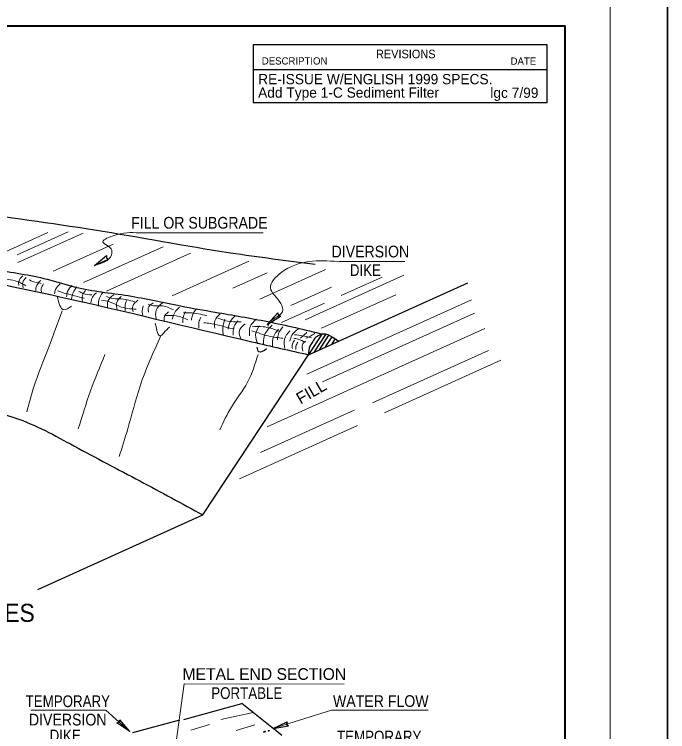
# Model space of a CAD drawing. Extents: x -59 to 313, y 57 to 341.
# Drawn here: x 240.2 to 312.6, y 214 to 293.5 of the extents above; entities that cross this region are included whole.
import ezdxf
from ezdxf.enums import TextEntityAlignment as Align

# ---------------------------------------------------------------- set-up
doc = ezdxf.new("R2010")
doc.units = 0
doc.header["$LTSCALE"] = 0.52
doc.layers.add('1', color=7, linetype='Continuous', lineweight=13)
doc.layers.add('25', color=7, linetype='Continuous', lineweight=25)

msp = doc.modelspace()

# ---------------------------------------------------------------- linework, layer by layer
at = {"layer": '1'}
for p, q in [((306.279, 74.7578), (306.279, 304.7669)), ((236.9794, 266.2362), (243.8968, 269.3557)), ((240.4613, 266.8698), (246.1202, 269.4216)), ((240.5668, 266.0251), (247.8039, 269.2887)), ((254.02, 269.3186), (267.7527, 269.3186)), ((244.4708, 265.0748), (251.1251, 268.0756)), ((247.8472, 263.8077), (256.6764, 267.7893)), ((250.3794, 262.8574), (259.6952, 267.0584)), ((257.6597, 262.3295), (266.195, 266.1785)), ((276.1243, 266.1534), (283.4798, 266.1534)), ((264.4125, 263.1742), (268.1936, 264.8793)), ((267.392, 261.957), (274.6772, 265.2423)), ((272.4314, 259.6898), (283.3704, 264.6227)), ((276.434, 262.3677), (280.9839, 264.4195)), ((270.8487, 261.2737), (275.3452, 263.3013)), ((274.2251, 258.7395), (282.4802, 262.4622)), ((272.5975, 253.6425), (290.8942, 261.8935)), ((269.7936, 259.3731), (274.5788, 261.531)), ((274.3436, 252.8088), (291.2108, 260.4153)), ((268.2203, 247.8348), (292.3714, 258.7258)), ((279.8815, 250.4896), (292.7548, 256.2948)), ((281.2237, 249.376), (294.1346, 255.1983)), ((267.4604, 244.9569), (277.8732, 249.6526)), ((265.1511, 242.0567), (278.2328, 247.9559)), ((263.0593, 215.3833), (266.6517, 216.1471)), ((259.7357, 214.2091), (261.8101, 214.8433)), ((264.7768, 214.1652), (266.8512, 214.7995))]:
    msp.add_line(p, q, dxfattribs=at)
at = {"layer": '1', "lineweight": 40}
for p in [(-23.7344, 292.2668), (301.2784, 87.2585)]:
    msp.add_line(p, (301.2784, 292.2668), dxfattribs=at)
at = {"layer": '1', "lineweight": 25}
for p, q in [((249.0553, 265.7122), (250.3814, 266.8059)), ((249.0553, 265.7122), (250.6273, 266.4077)), ((268.2253, 259.1802), (269.3841, 260.4499)), ((268.2253, 259.1802), (269.6836, 260.0903)), ((272.8743, 255.8582), (274.3245, 258.091)), ((273.4541, 256.1196), (274.7185, 258.0665)), ((274.0137, 256.3719), (275.0515, 257.97)), ((274.6952, 256.6793), (275.4144, 257.7866)), ((275.4367, 257.0137), (275.7714, 257.5292)), ((242.7883, 229.7968), (261.0851, 238.0478)), ((258.9763, 215.3983), (265.4, 217.1434)), ((268.9063, 214.3522), (265.4, 217.1434)), ((252.9685, 214.0468), (251.5422, 215.0064)), ((252.9685, 214.0468), (251.8539, 215.3555)), ((253.2945, 213.9358), (258.538, 215.3545)), ((268.8722, 214.3889), (270.4298, 215.1159)), ((269.822, 213.6234), (268.7929, 214.4426)), ((268.8722, 214.3889), (270.5682, 214.6689))]:
    msp.add_line(p, q, dxfattribs=at)
at = {"layer": '1', "lineweight": 35}
msp.add_lwpolyline([(-59.4558, 57.1088), (312.6394, 57.1088), (312.6394, 341.4625), (-59.4558, 341.4625)], close=True, dxfattribs=at)
at = {"layer": '1', "lineweight": 25}
for points in [[(250.3814, 266.8059), (250.3935, 266.5355), (250.6273, 266.4077)], [(261.0851, 238.0478), (272.7827, 255.8168), (290.4722, 263.794)], [(269.3841, 260.4499), (269.4342, 260.1839), (269.6836, 260.0903)], [(251.5422, 215.0064), (251.7979, 215.095), (251.8539, 215.3555)], [(270.4298, 215.1159), (270.3739, 214.8512), (270.5682, 214.6689)]]:
    msp.add_lwpolyline(points, dxfattribs=at)
at = {"layer": '1'}
for points in [[(257.9256, 211.5611), (258.9906, 219.3237), (276.7608, 219.308)], [(252.9088, 214.083), (250.3222, 216.4059), (242.0121, 216.4059)], [(268.8561, 214.3922), (275.3603, 216.4052), (286.0822, 216.4052)]]:
    msp.add_lwpolyline(points, dxfattribs=at)
for centre, major_axis, ratio in [((267.9168, 214.0289), (0.0962, 0.0178), 0.568887), ((268.3945, 214.1328), (0.0642, 0.0119), 0.569224)]:
    msp.add_ellipse(centre, major_axis=major_axis, ratio=ratio, dxfattribs=at)
at = {"layer": '1', "lineweight": 25}
for points in [[(205.9993, 275.7782), (218.7662, 274.0888), (234.4875, 271.7658), (249.0482, 269.654), (264.1363, 267.1199), (273.5269, 265.8528)], [(202.5327, 272.0061), (209.5191, 270.2305), (217.9471, 268.4549), (231.0327, 265.3476), (245.2272, 262.2403), (266.5189, 257.2465), (272.8399, 255.8037)], [(205.6378, 269.5647), (208.9647, 268.122), (212.4023, 265.7915), (215.951, 263.461), (221.9393, 258.4672), (227.8167, 254.2502), (232.5852, 251.8087), (234.4704, 250.6989), (240.2369, 248.8124), (246.7797, 245.7051), (254.0987, 241.821), (261.0851, 238.0478)], [(216.1399, 269.85), (219.9695, 269.2403), (224.3212, 268.1951), (228.4118, 266.9758), (233.1118, 266.3661), (237.8987, 265.3209), (243.8171, 264.1886), (246.9503, 263.3177), (252.7817, 262.3596), (258.613, 261.2272), (262.4426, 260.5305), (268.2739, 259.4853), (274.4534, 258.0917)], [(276.0793, 257.3037), (275.4954, 257.7312), (274.421, 258.0991), (274.0138, 257.9753), (273.5171, 257.6439), (273.1859, 257.1555), (272.9593, 256.763), (272.7832, 255.8252)], [(268.1457, 256.4556), (267.3017, 256.1388), (267.0907, 256.6667)]]:
    msp.add_spline(points, degree=3, dxfattribs=at)
at = {"layer": '1'}
for points in [[(254.02, 269.3186), (251.0167, 268.958), (249.9755, 268.2769), (250.8965, 267.5557), (250.9366, 266.8746), (249.0545, 265.7127)], [(276.0643, 266.1534), (269.7675, 264.9113), (268.5662, 263.2286), (269.7173, 261.4857), (269.8975, 260.5843), (268.3259, 259.0618), (268.3259, 258.9817)], [(241.4315, 263.4447), (240.4932, 263.9418), (239.4998, 264.1628), (239.1686, 264.218)], [(241.1003, 264.5493), (240.6587, 263.9418), (240.6587, 263.4999)], [(241.4867, 264.3837), (241.1003, 263.8313), (241.1555, 263.2237)], [(243.1424, 263.7208), (242.2042, 263.9418), (241.8178, 264.1075)], [(243.0872, 264.0523), (242.5905, 263.3342), (242.5353, 262.8924)], [(243.4184, 263.6657), (243.1424, 263.1133), (243.1977, 262.7267)], [(245.2397, 263.6657), (244.743, 263.0581), (244.6327, 262.561)], [(246.5644, 263.4999), (246.0677, 262.8372), (245.9572, 262.2296)], [(247.1163, 263.3342), (246.6747, 262.6715), (246.5092, 262.0087)], [(247.9442, 262.0639), (246.454, 262.4505), (245.4605, 262.7267), (244.9638, 262.8924)], [(248.7721, 262.4505), (247.7787, 262.6162), (247.3371, 262.8372)], [(248.0546, 262.9476), (247.7234, 262.3401), (247.7234, 261.7325)], [(249.2688, 262.6715), (248.8272, 262.1743), (248.6617, 261.5668)], [(249.9863, 262.7267), (249.5448, 261.843), (249.4896, 261.1802)], [(251.2006, 262.4505), (250.5383, 261.7325), (250.5383, 260.9592)], [(246.5158, 261.207), (245.6718, 260.7847), (244.9332, 262.2629)], [(253.6842, 260.8487), (251.8077, 261.1802), (250.7038, 261.6773), (249.8208, 261.843)], [(253.5187, 261.6773), (251.8077, 262.0087), (250.9246, 262.0639), (250.3727, 262.2848)], [(252.0285, 262.2848), (251.5317, 261.6221), (251.5869, 260.7383)], [(252.6356, 261.843), (252.47, 261.3459), (252.47, 260.6831)], [(253.8498, 261.843), (253.2979, 261.1802), (253.3531, 260.5727)], [(254.4569, 261.2354), (254.3466, 260.5174), (254.4017, 260.186)], [(255.5607, 261.5668), (255.0088, 260.9592), (255.0641, 260.5174)], [(257.8237, 260.7936), (256.4438, 261.2354), (255.616, 261.2354), (255.0088, 261.4011)], [(256.6094, 261.5668), (255.8919, 260.7383), (255.8919, 259.7993)], [(258.486, 261.0697), (258.0444, 260.6278), (257.6581, 259.7442)], [(260.3626, 260.904), (259.921, 260.186), (259.8106, 259.6337)], [(245.4607, 260.6791), (243.9836, 256.6667), (242.2954, 252.1264), (241.5568, 249.4868)], [(257.2717, 260.5727), (256.775, 259.9098), (256.8302, 259.468)], [(259.4242, 259.6889), (258.0997, 260.1307), (256.8991, 260.1464)], [(259.1483, 260.5727), (258.9275, 260.0755), (258.8723, 259.3575)], [(261.5216, 260.1307), (259.645, 260.4622), (258.9275, 260.4622)], [(263.0118, 260.3517), (262.4047, 259.5784), (262.4047, 258.7499)], [(264.6676, 260.1307), (264.1157, 259.468), (263.8948, 258.6395)], [(257.3836, 258.8841), (256.7505, 258.2506), (256.434, 257.9337), (255.8009, 259.3064)], [(260.6385, 258.7499), (260.6385, 259.4128), (260.8592, 259.9651)], [(264.5572, 258.6947), (263.6189, 258.8604), (262.6807, 259.1366), (261.1904, 259.3575)], [(265.3299, 259.468), (263.6189, 259.5784), (262.7358, 259.8546)], [(263.5085, 259.7442), (263.2878, 258.7499), (263.3429, 257.9767)], [(264.9435, 259.5784), (264.5572, 258.9709), (264.4468, 257.9767)], [(265.7714, 259.2471), (265.1091, 258.3633), (265.2747, 257.5901)], [(267.0408, 259.7442), (266.3233, 258.9157), (266.2682, 257.9215)], [(269.9661, 257.6453), (268.4207, 257.8662), (267.4824, 258.1424), (266.4889, 258.4738)], [(269.4693, 258.4738), (267.7583, 258.9157), (266.5441, 258.9157)], [(267.3168, 259.0261), (266.9305, 257.9767), (267.1513, 257.0378)], [(268.7518, 259.0813), (267.8687, 257.811), (267.8136, 256.9273)], [(269.4693, 258.6395), (268.9174, 257.811), (268.807, 256.7616)], [(269.9661, 258.9157), (269.4693, 258.1424), (269.3589, 257.4796)], [(270.7387, 258.4738), (270.1317, 257.5348), (270.1868, 256.4854)], [(271.677, 258.6947), (270.9595, 257.9767), (270.7387, 257.3139)], [(256.434, 257.9337), (254.1128, 252.3377), (252.7411, 247.5862), (251.7915, 244.5242)], [(272.4497, 257.2034), (271.6218, 257.5348), (271.1803, 257.6453)], [(273.112, 257.7006), (272.1186, 257.9215), (271.2355, 258.0319)], [(272.6153, 258.3081), (272.2289, 257.9215), (271.8978, 257.6453)], [(273.4984, 258.1977), (273.0017, 257.8662), (272.5049, 257.6453)], [(271.2355, 257.4244), (271.0147, 256.9825), (271.0147, 256.4854)], [(271.6218, 257.2034), (271.4011, 256.7616), (271.4011, 256.375)], [(272.4497, 257.3139), (272.1186, 256.9273), (272.1737, 256.2092)], [(250.2087, 255.822), (248.6261, 251.8097), (247.2544, 247.5862)], [(267.1962, 255.822), (266.0356, 252.76), (264.2418, 250.0147), (262.9757, 247.4806)]]:
    msp.add_spline(points, degree=3, dxfattribs=at)
at = {"layer": '25'}
for p, q in [((266.6701, 287.4115), (299.2808, 287.4115)), ((266.6701, 283.7641), (299.2868, 283.7641))]:
    msp.add_line(p, q, dxfattribs=at)
msp.add_lwpolyline([(299.2868, 283.7641), (299.2868, 290.1655), (266.6701, 290.1655), (266.6701, 283.7641)], dxfattribs=at)

# ---------------------------------------------------------------- texts
at = {"layer": '1'}
for s, width, p in [('FILL OR SUBGRADE', 0.9, (260.6895, 269.7857)), ('DIVERSION', 0.9, (279.6628, 266.6006)), ('DIKE', 0.85, (279.1083, 264.5378)), ('PORTABLE', 0.85, (265.9503, 217.6567)), ('TEMPORARY', 0.85, (246.1, 216.7548)), ('WATER FLOW', 0.9, (280.8171, 216.7708)), ('DIVERSION', 0.9, (246.0888, 214.7177)), ('DIKE', 0.85, (245.8064, 212.9556)), ('TEMPORARY', 0.85, (280.6409, 212.8397))]:
    msp.add_text(s, height=1.3, dxfattribs=dict(at, width=width)).set_placement(p, align=Align.CENTER)
msp.add_text('FILL', height=1.3, rotation=30, dxfattribs=at).set_placement((271.9172, 250.2773))
at = {"layer": '1', "width": 0.95}
msp.add_text('DIVERSION DIKES', height=2, dxfattribs=at).set_placement((220.1239, 226.2047))
at = {"layer": '1'}
msp.add_text('METAL END SECTION', height=1.3, dxfattribs=at).set_placement((267.898, 219.7699), align=Align.CENTER)
at = {"layer": '25', "width": 0.95}
msp.add_text('REVISIONS', height=0.9554, dxfattribs=at).set_placement((280.2826, 288.6685))
at = {"layer": '25'}
for s, height, p in [('DESCRIPTION', 0.7962, (267.6173, 287.9808)), ('DATE', 0.7962, (295.2166, 287.962)), ('RE-ISSUE W/ENGLISH 1999 SPECS.           ', 1.139, (267.2146, 285.7926)), ('Add Type 1-C Sediment Filter    ', 1.139, (267.2078, 284.302)), ('lgc 7/99', 1.139, (292.9707, 284.2817))]:
    msp.add_text(s, height=height, dxfattribs=at).set_placement(p)

doc.saveas('drawing.dxf')
